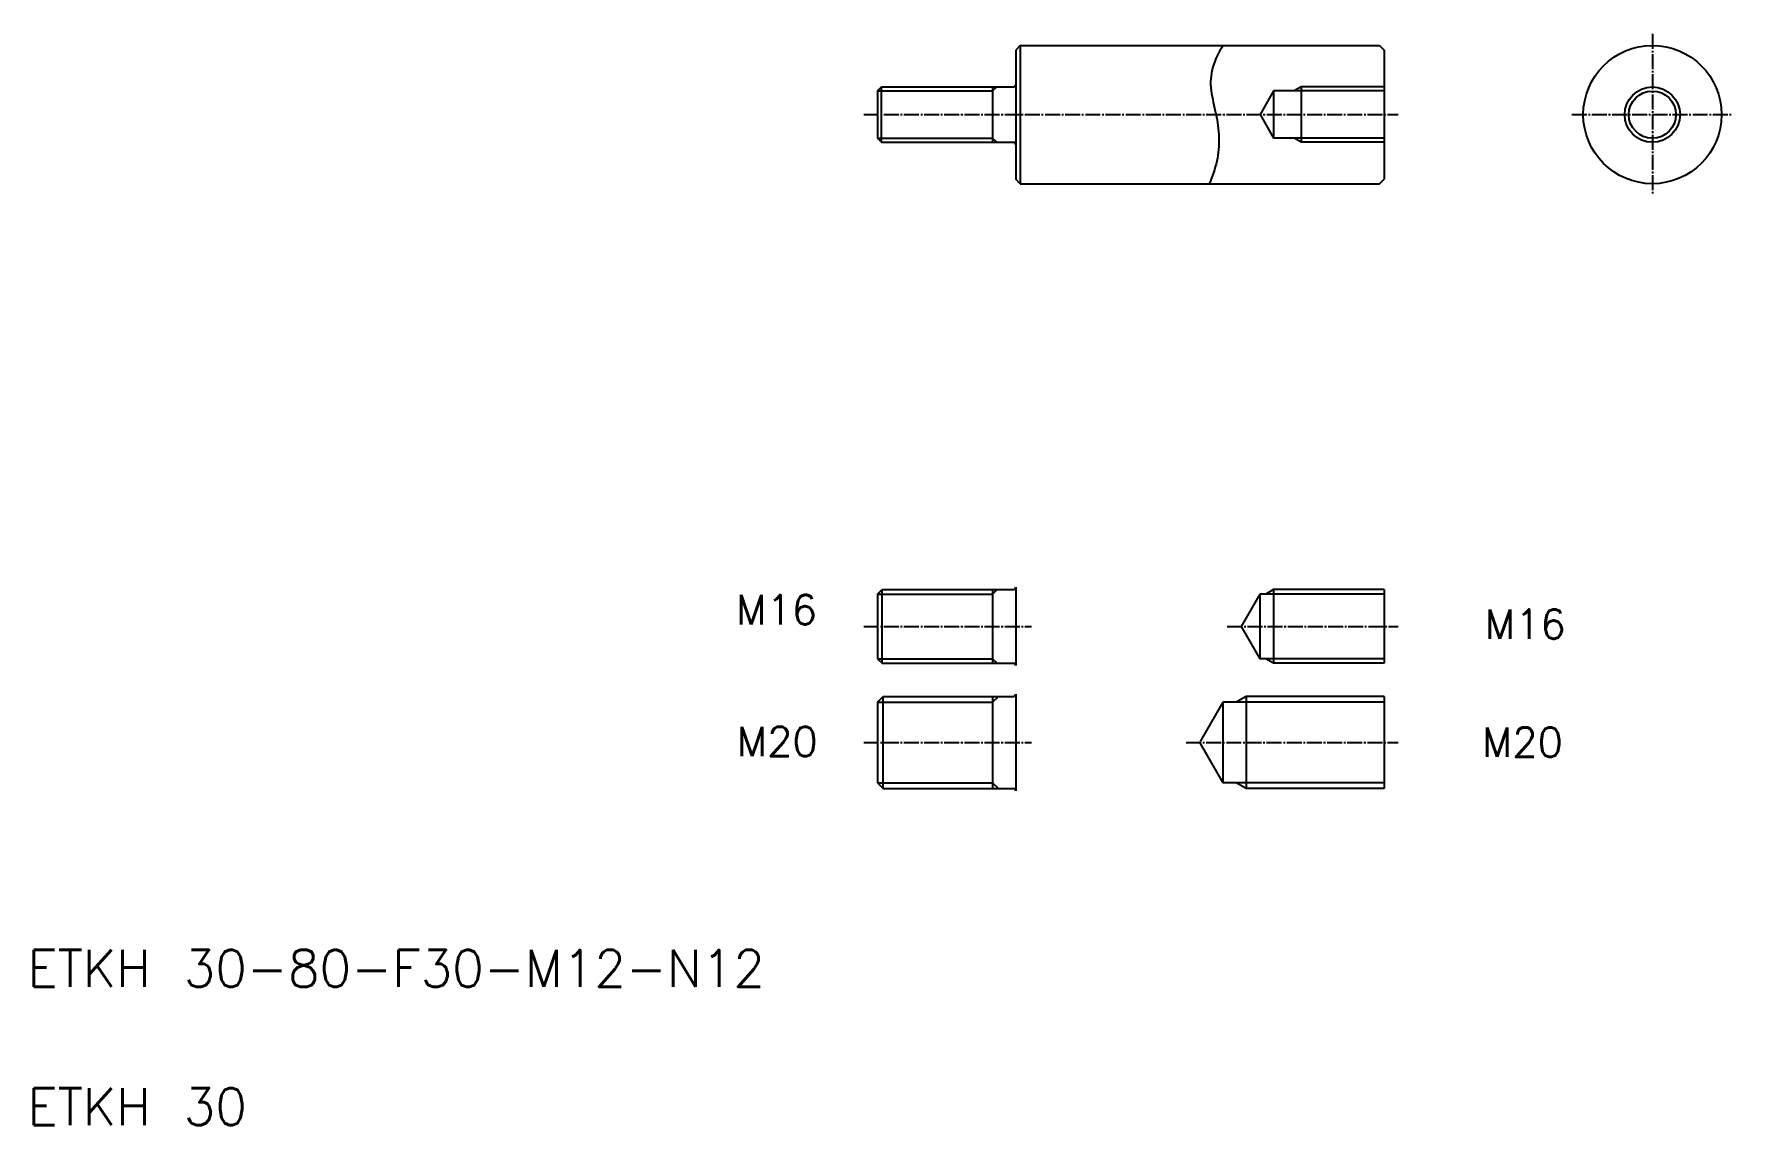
# Model space of a CAD drawing. Extents: x 21 to 390, y 20 to 257.
import ezdxf

# ---------------------------------------------------------------- set-up
doc = ezdxf.new("R2010")
doc.units = 0
doc.header["$LTSCALE"] = 0.25
doc.linetypes.add('CENTER', pattern=[17.5, 13, -1.5, 1.5, -1.5])
doc.layers.get('0').update_dxf_attribs({"linetype": 'CONTINUOUS'})
doc.layers.add('CENTER', color=1, linetype='CENTER')
doc.styles.get("Standard").update_dxf_attribs({"font": 'txt', "height": 6.4, "bigfont": 'BIGFONT'})

msp = doc.modelspace()

# ---------------------------------------------------------------- linework, layer by layer
at = {"linetype": 'CONTINUOUS'}
for p, q in [((235.49, 254.29), (234.49, 253.29)), ((234.49, 253.29), (234.49, 225.29)), ((235.49, 254.29), (313.49, 254.29)), ((235.49, 254.29), (235.49, 224.29)), ((313.49, 254.29), (314.49, 253.29)), ((314.49, 253.29), (314.49, 225.29)), ((204.49, 244.42), (205.37, 245.29)), ((204.49, 244.42), (204.49, 234.17)), ((205.37, 245.29), (233.99, 245.29)), ((205.37, 233.29), (205.37, 245.29)), ((229.49, 245.29), (229.49, 233.29)), ((290.49, 244.42), (287.53, 239.29)), ((314.49, 244.42), (290.49, 244.42)), ((290.49, 244.42), (290.49, 234.17)), ((296.49, 245.29), (296.49, 233.29)), ((287.53, 239.29), (290.49, 234.17)), ((204.49, 234.17), (205.37, 233.29)), ((205.37, 233.29), (233.99, 233.29)), ((314.49, 234.17), (290.49, 234.17)), ((235.49, 224.29), (234.49, 225.29)), ((313.49, 224.29), (314.49, 225.29)), ((235.49, 224.29), (313.49, 224.29)), ((234.49, 136.71), (234.49, 119.71)), ((204.49, 135.21), (205.49, 136.21)), ((204.49, 135.21), (204.49, 121.21)), ((205.49, 136.21), (233.99, 136.21)), ((205.49, 120.21), (205.49, 136.21)), ((229.49, 136.21), (229.49, 120.21)), ((287.49, 135.21), (283.45, 128.21)), ((314.49, 135.21), (287.49, 135.21)), ((287.49, 135.21), (287.49, 121.21)), ((290.49, 136.21), (290.49, 120.21)), ((314.49, 136.21), (314.49, 120.21)), ((283.45, 128.21), (287.49, 121.21)), ((204.49, 121.21), (205.49, 120.21)), ((205.49, 120.21), (233.99, 120.21)), ((314.49, 121.21), (287.49, 121.21)), ((204.49, 111.78), (205.74, 113.03)), ((204.49, 111.78), (204.49, 94.28)), ((205.74, 93.03), (205.74, 113.03)), ((205.74, 113.03), (233.99, 113.03)), ((229.49, 113.03), (229.49, 93.03)), ((234.49, 113.53), (234.49, 92.53)), ((279.49, 111.78), (274.56, 103.24)), ((314.49, 111.78), (279.49, 111.78)), ((279.49, 111.78), (279.49, 94.28)), ((284.49, 113.03), (284.49, 93.03)), ((314.49, 113.03), (314.49, 93.03)), ((274.56, 102.82), (279.49, 94.28)), ((204.49, 94.28), (205.74, 93.03)), ((205.74, 93.03), (233.99, 93.03)), ((314.49, 94.28), (279.49, 94.28))]:
    msp.add_line(p, q, dxfattribs=at)
at = {"color": 3, "linetype": 'CONTINUOUS'}
for p, q in [((204.49, 244.42), (229.49, 244.42)), ((229.49, 244.42), (230.37, 245.29)), ((314.49, 245.29), (296.49, 245.29)), ((204.49, 234.17), (229.49, 234.17)), ((229.49, 234.17), (230.37, 233.29)), ((314.49, 233.29), (296.49, 233.29)), ((204.49, 135.21), (229.49, 135.21)), ((229.49, 135.21), (230.49, 136.21)), ((314.49, 136.21), (290.49, 136.21)), ((314.49, 135.21), (290.49, 135.21)), ((204.49, 121.21), (229.49, 121.21)), ((229.49, 121.21), (230.49, 120.21)), ((314.49, 121.21), (290.49, 121.21)), ((314.49, 120.21), (290.49, 120.21)), ((204.49, 111.78), (229.49, 111.78)), ((229.49, 111.78), (230.74, 113.03)), ((314.49, 113.03), (284.49, 113.03)), ((314.49, 111.78), (284.49, 111.78)), ((204.49, 94.28), (229.49, 94.28)), ((229.49, 94.28), (230.74, 93.03)), ((314.49, 94.28), (284.49, 94.28)), ((314.49, 93.03), (284.49, 93.03))]:
    msp.add_line(p, q, dxfattribs=at)
at = {"color": 3}
for p, q in [((296.49, 245.29), (294.98, 244.42)), ((296.49, 233.29), (294.98, 234.17)), ((290.49, 136.21), (288.76, 135.21)), ((290.49, 120.21), (288.76, 121.21)), ((284.49, 113.03), (282.33, 111.78)), ((284.49, 93.03), (282.33, 94.28))]:
    msp.add_line(p, q, dxfattribs=at)
for p, q in [((212.52, 233.29), (212.52, 233.29)), ((219.68, 233.29), (219.68, 233.29))]:
    msp.add_line(p, q)
at = {"color": 3, "linetype": 'CONTINUOUS'}
msp.add_lwpolyline([(279.49, 254.29, 0.071158), (277.3, 249.63, 0.111088), (276.92, 244.51, 0.019347), (277.96, 239.44, -0.044332), (278.61, 234.32, -0.062854), (278.14, 229.18, -0.053457), (276.49, 224.29)], format="xyb", dxfattribs=at)
at = {"linetype": 'CONTINUOUS'}
for radius in [15, 5.12]:
    msp.add_circle((372.71, 239.29), radius, dxfattribs=at)
at = {"color": 3, "linetype": 'CONTINUOUS'}
msp.add_circle((372.71, 239.29), 6, dxfattribs=at)
at = {"linetype": 'CONTINUOUS'}
for centre, start, end in [((233.99, 245.79), 270, 0), ((233.99, 232.79), 0, 90), ((233.99, 136.71), 270, 0), ((233.99, 119.71), 0, 90), ((233.99, 113.53), 270, 0), ((233.99, 92.53), 0, 90)]:
    msp.add_arc(centre, 0.5, start, end, dxfattribs=at)
at = {"layer": 'CENTER', "color": 1, "linetype": 'CENTER'}
for p, q in [((372.71, 256.79), (372.71, 221.79)), ((201.49, 239.29), (317.49, 239.29)), ((355.21, 239.29), (390.21, 239.29)), ((201.49, 128.21), (237.94, 128.21)), ((280.43, 128.21), (317.49, 128.21)), ((201.49, 103.03), (237.94, 103.03)), ((271.47, 103.03), (317.49, 103.03))]:
    msp.add_line(p, q, dxfattribs=at)

# ---------------------------------------------------------------- texts
for s, height, p in [('M16', 6.4, (173.8, 128.64)), ('M16', 6.4, (336.33, 125.52)), ('M20', 6.4, (173.96, 100.04)), ('M20', 6.4, (335.72, 99.88)), ('ETKH 30-80-F30-M12-N12', 8, (20, 50)), ('ETKH 30', 8, (20, 20))]:
    msp.add_text(s, height=height).set_placement(p)

doc.saveas('drawing.dxf')
